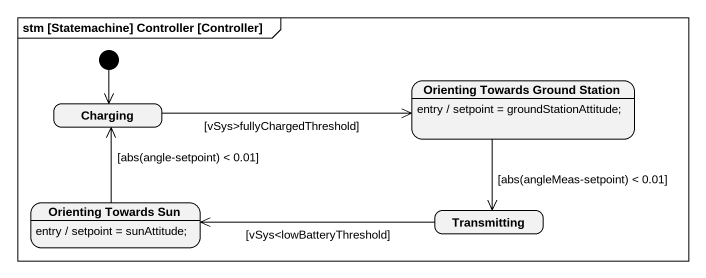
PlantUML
@startuml
mainframe stm [Statemachine] Controller [Controller]
hide empty description
state Charging
state "Orienting Towards Ground Station" as Orienting_Towards_Ground
Orienting_Towards_Ground : entry / setpoint = groundStationAttitude;
state "Orienting Towards Sun" as Orienting_Towards_Sun
Orienting_Towards_Sun : entry / setpoint = sunAttitude;
state Transmitting
[*] --> Charging
Charging -right-> Orienting_Towards_Ground : [vSys>fullyChargedThreshold]
Orienting_Towards_Ground --> Transmitting : [abs(angleMeas-setpoint) < 0.01]
Orienting_Towards_Sun -up-> Charging : [abs(angle-setpoint) < 0.01]
Transmitting -left-> Orienting_Towards_Sun : [vSys<lowBatteryThreshold]
@enduml
